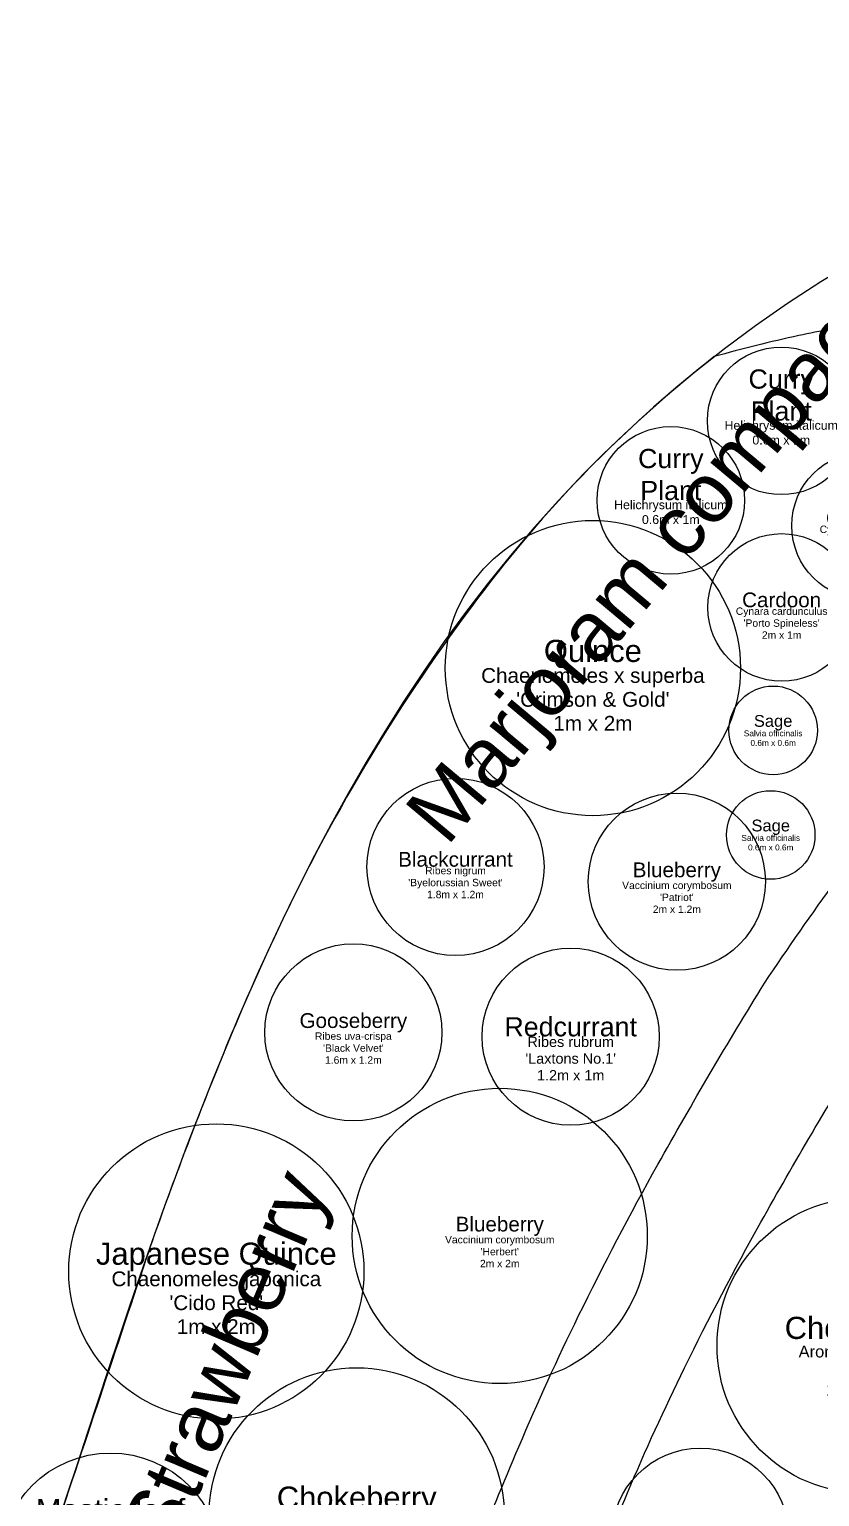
# Model space of a CAD drawing. Header units: metres. Extents: x -13.6 to 49.6, y 0.9 to 36.7.
# Drawn here: x 16.31 to 21.67, y 26.73 to 36.67 of the extents above; entities that cross this region are included whole.
import ezdxf

# ---------------------------------------------------------------- set-up
doc = ezdxf.new("R2010")
doc.units = ezdxf.units.M
for name, color, linetype, lineweight, true_color in [('Beds', 2, 'Continuous', 25, 0xffff00), ('Boundary', 1, 'Continuous', 25, 0xff0000), ('Ground cover', 253, 'Continuous', 25, 0xa0a0a4), ('Plant - Perennial', 3, 'Continuous', 25, 0x00ff00), ('Plant - Shrub', 3, 'Continuous', 25, 0x00ff00)]:
    doc.layers.add(name, color=color, linetype=linetype, lineweight=lineweight, true_color=true_color)
doc.styles.add('textstyle132', font='')
doc.styles.add('textstyle133', font='')
doc.styles.add('textstyle152', font='')
doc.styles.add('textstyle153', font='')
doc.styles.add('textstyle154', font='')
doc.styles.add('textstyle155', font='')
doc.styles.add('textstyle156', font='')
doc.styles.add('textstyle157', font='')
doc.styles.add('textstyle158', font='')
doc.styles.add('textstyle159', font='')
doc.styles.add('textstyle171', font='')
doc.styles.add('textstyle172', font='')
doc.styles.add('textstyle179', font='')
doc.styles.add('textstyle180', font='')
doc.styles.add('textstyle183', font='')
doc.styles.add('textstyle184', font='')
doc.styles.add('textstyle203', font='')
doc.styles.add('textstyle204', font='')
doc.styles.add('textstyle205', font='')
doc.styles.add('textstyle206', font='')
doc.styles.add('textstyle207', font='')
doc.styles.add('textstyle208', font='')
doc.styles.add('textstyle209', font='')
doc.styles.add('textstyle210', font='')
doc.styles.add('textstyle249', font='')
doc.styles.add('textstyle251', font='')
doc.styles.add('textstyle61', font='')
doc.styles.add('textstyle62', font='')
doc.styles.add('textstyle89', font='')
doc.styles.add('textstyle90', font='')
doc.styles.get('textstyle132').set_extended_font_data('Arial')
doc.styles.get('textstyle133').set_extended_font_data('Arial')
doc.styles.get('textstyle152').set_extended_font_data('Arial')
doc.styles.get('textstyle153').set_extended_font_data('Arial')
doc.styles.get('textstyle154').set_extended_font_data('Arial')
doc.styles.get('textstyle155').set_extended_font_data('Arial')
doc.styles.get('textstyle156').set_extended_font_data('Arial')
doc.styles.get('textstyle157').set_extended_font_data('Arial')
doc.styles.get('textstyle158').set_extended_font_data('Arial')
doc.styles.get('textstyle159').set_extended_font_data('Arial')
doc.styles.get('textstyle171').set_extended_font_data('Arial')
doc.styles.get('textstyle172').set_extended_font_data('Arial')
doc.styles.get('textstyle179').set_extended_font_data('Arial')
doc.styles.get('textstyle180').set_extended_font_data('Arial')
doc.styles.get('textstyle183').set_extended_font_data('Arial')
doc.styles.get('textstyle184').set_extended_font_data('Arial')
doc.styles.get('textstyle203').set_extended_font_data('Arial')
doc.styles.get('textstyle204').set_extended_font_data('Arial')
doc.styles.get('textstyle205').set_extended_font_data('Arial')
doc.styles.get('textstyle206').set_extended_font_data('Arial')
doc.styles.get('textstyle207').set_extended_font_data('Arial')
doc.styles.get('textstyle208').set_extended_font_data('Arial')
doc.styles.get('textstyle209').set_extended_font_data('Arial')
doc.styles.get('textstyle210').set_extended_font_data('Arial')
doc.styles.get('textstyle249').set_extended_font_data('Arial')
doc.styles.get('textstyle251').set_extended_font_data('Arial')
doc.styles.get('textstyle61').set_extended_font_data('Arial')
doc.styles.get('textstyle62').set_extended_font_data('Arial')
doc.styles.get('textstyle89').set_extended_font_data('Arial')
doc.styles.get('textstyle90').set_extended_font_data('Arial')

# ---------------------------------------------------------------- blocks, each defined once
blk = doc.blocks.new('Perennial - Helichrysum italicum')
at = {"layer": 'Plant - Perennial'}
blk.add_circle((0, 0), 0.5, dxfattribs=at)
at = {"layer": 'Plant - Perennial', "color": 30, "true_color": 0xff7f00, "insert": (0, -0.0002), "width": 100}
for s, char_height, attachment_point, style in [('Curry\\PPlant', 0.13, 8, 'textstyle90'), ('Helichrysum italicum\\P0.6m x 1m\\P', 0.06, 2, 'textstyle89')]:
    blk.add_mtext(s, dxfattribs=dict(at, char_height=char_height, attachment_point=attachment_point, style=style))
blk = doc.blocks.new('Perennial - Salvia officinalis')
at = {"layer": 'Plant - Perennial'}
blk.add_circle((0, 0), 0.3, dxfattribs=at)
at = {"layer": 'Plant - Perennial', "insert": (0, 0), "line_spacing_factor": 0.971628}
for s, char_height, attachment_point, style in [('\\c32767;Sage', 0.08, 8, 'textstyle133'), ('\\c32767;Salvia officinalis\\P0.6m x 0.6m', 0.04, 2, 'textstyle132')]:
    blk.add_mtext(s, dxfattribs=dict(at, char_height=char_height, attachment_point=attachment_point, style=style))
blk = doc.blocks.new('Shrub - Zanthoxyum schinifolium')
at = {"layer": 'Plant - Shrub'}
blk.add_circle((0, 0), 0.75, dxfattribs=at)
at = {"layer": 'Plant - Shrub', "insert": (0, 0), "line_spacing_factor": 0.971628}
for s, char_height, attachment_point, style in [('\\c32767;Mastic-leaf\\PPrickly Ash', 0.15, 8, 'textstyle210'), ('\\c32767;Zanthoxylum schinifolium\\P2.5m x 1.5m', 0.07, 2, 'textstyle209')]:
    blk.add_mtext(s, dxfattribs=dict(at, char_height=char_height, attachment_point=attachment_point, style=style))
blk = doc.blocks.new("Shrub - Vaccinium corymbosum 'Patriot'")
at = {"layer": 'Plant - Shrub'}
blk.add_circle((0, 0), 0.6, dxfattribs=at)
at = {"layer": 'Plant - Shrub', "insert": (0, 0), "line_spacing_factor": 0.971628}
for s, char_height, attachment_point, style in [('\\c32767;Blueberry', 0.1, 8, 'textstyle208'), ("\\c32767;Vaccinium corymbosum\\P'Patriot'\\P2m x 1.2m", 0.05, 2, 'textstyle207')]:
    blk.add_mtext(s, dxfattribs=dict(at, char_height=char_height, attachment_point=attachment_point, style=style))
blk = doc.blocks.new('Shrub - Chaenomeles japonica')
at = {"layer": 'Plant - Shrub'}
blk.add_circle((0, 0), 1, dxfattribs=at)
at = {"layer": 'Plant - Shrub', "insert": (0, 0), "line_spacing_factor": 0.971628}
for s, char_height, attachment_point, style in [('\\c32767;Japanese Quince', 0.15, 8, 'textstyle157'), ("\\c32767;Chaenomeles japonica\\P'Cido Red'\\P1m x 2m", 0.1, 2, 'textstyle156')]:
    blk.add_mtext(s, dxfattribs=dict(at, char_height=char_height, attachment_point=attachment_point, style=style))
blk = doc.blocks.new("Shrub - Aronia x prunifolia 'Nero'")
at = {"layer": 'Plant - Shrub'}
blk.add_circle((0, 0), 1, dxfattribs=at)
at = {"layer": 'Plant - Shrub', "insert": (0, 0), "line_spacing_factor": 0.971628}
for s, char_height, attachment_point, style in [('\\c32767;Chokeberry', 0.15, 8, 'textstyle155'), ("\\c32767;Aronia x prunifolia\\P'Nero'\\P2m x 2m", 0.08, 2, 'textstyle154')]:
    blk.add_mtext(s, dxfattribs=dict(at, char_height=char_height, attachment_point=attachment_point, style=style))
blk = doc.blocks.new('Shrub - Chaenomeles x superba')
at = {"layer": 'Plant - Shrub'}
blk.add_circle((0, 0), 1, dxfattribs=at)
at = {"layer": 'Plant - Shrub', "insert": (0, 0), "line_spacing_factor": 0.971628}
for s, char_height, attachment_point, style in [('\\c32767;Quince', 0.15, 8, 'textstyle159'), ("\\c32767;Chaenomeles x superba\\P'Crimson & Gold'\\P1m x 2m", 0.1, 2, 'textstyle158')]:
    blk.add_mtext(s, dxfattribs=dict(at, char_height=char_height, attachment_point=attachment_point, style=style))
blk = doc.blocks.new("Shrub - Ribes nigrum 'Byelorussian Sweet'")
at = {"layer": 'Plant - Shrub', "lineweight": -2}
blk.add_circle((0, 0), 0.6, dxfattribs=at)
at = {"layer": 'Plant - Shrub', "insert": (0, 0), "line_spacing_factor": 0.971628}
for s, char_height, attachment_point, style in [('\\c32767;Blackcurrant', 0.1, 8, 'textstyle172'), ("\\c32767;Ribes nigrum\\P'Byelorussian Sweet'\\P1.8m x 1.2m", 0.05, 2, 'textstyle171')]:
    blk.add_mtext(s, dxfattribs=dict(at, char_height=char_height, attachment_point=attachment_point, style=style))
blk = doc.blocks.new("Shrub - Vaccinium corymbosum 'Herbert'")
at = {"layer": 'Plant - Shrub'}
blk.add_circle((0, 0), 1, dxfattribs=at)
at = {"layer": 'Plant - Shrub', "insert": (0, 0), "line_spacing_factor": 0.971628}
for s, char_height, attachment_point, style in [('\\c32767;Blueberry', 0.1, 8, 'textstyle206'), ("\\c32767;Vaccinium corymbosum\\P'Herbert'\\P2m x 2m", 0.05, 2, 'textstyle205')]:
    blk.add_mtext(s, dxfattribs=dict(at, char_height=char_height, attachment_point=attachment_point, style=style))
blk = doc.blocks.new("Shrub - Vaccinium corymbosum 'Goldtraube'")
at = {"layer": 'Plant - Shrub'}
blk.add_circle((0, 0), 0.6, dxfattribs=at)
at = {"layer": 'Plant - Shrub', "insert": (0, 0), "line_spacing_factor": 0.971628}
for s, char_height, attachment_point, style in [('\\c32767;Blueberry', 0.1, 8, 'textstyle204'), ("\\c32767;Vaccinium corymbosum\\P'Goldtraube'\\P1.2m x 1.2m", 0.05, 2, 'textstyle203')]:
    blk.add_mtext(s, dxfattribs=dict(at, char_height=char_height, attachment_point=attachment_point, style=style))
blk = doc.blocks.new("Perennial - Cynara cardunculus 'Porto Spineless'")
at = {"layer": 'Plant - Perennial'}
blk.add_circle((0, 0), 0.5, dxfattribs=at)
at = {"layer": 'Plant - Perennial', "insert": (0, 0), "line_spacing_factor": 0.971628}
for s, char_height, attachment_point, style in [('\\c32767;Cardoon', 0.1, 8, 'textstyle61'), ("\\c32767;Cynara cardunculus\\P'Porto Spineless'^I\\P2m x 1m", 0.05, 2, 'textstyle62')]:
    blk.add_mtext(s, dxfattribs=dict(at, char_height=char_height, attachment_point=attachment_point, style=style))
blk = doc.blocks.new("Shrub - Aronia x prunifolia 'Aron'")
at = {"layer": 'Plant - Shrub'}
blk.add_circle((0, 0), 1, dxfattribs=at)
at = {"layer": 'Plant - Shrub', "insert": (0, 0), "line_spacing_factor": 0.971628}
for s, char_height, attachment_point, style in [('\\c32767;Chokeberry', 0.15, 8, 'textstyle153'), ("\\c32767;Aronia x prunifolia\\P'Aron'\\P1.5m x 2m", 0.08, 2, 'textstyle152')]:
    blk.add_mtext(s, dxfattribs=dict(at, char_height=char_height, attachment_point=attachment_point, style=style))
blk = doc.blocks.new("Shrub - Ribes uva-crispa 'Black Velvet'")
at = {"layer": 'Plant - Shrub'}
blk.add_circle((0, 0), 0.6, dxfattribs=at)
at = {"layer": 'Plant - Shrub', "insert": (0, 0), "line_spacing_factor": 0.971628}
for s, char_height, attachment_point, style in [('\\c32767;Gooseberry', 0.1, 8, 'textstyle184'), ("\\c32767;Ribes uva-crispa\\P'Black Velvet'\\P1.6m x 1.2m", 0.05, 2, 'textstyle183')]:
    blk.add_mtext(s, dxfattribs=dict(at, char_height=char_height, attachment_point=attachment_point, style=style))
blk = doc.blocks.new("Shrub - Ribes rubrum 'Laxtons No.1'")
at = {"layer": 'Plant - Shrub', "lineweight": -2}
blk.add_circle((0, 0), 0.6, dxfattribs=at)
at = {"layer": 'Plant - Shrub', "insert": (0, 0), "line_spacing_factor": 0.971628}
for s, char_height, attachment_point, style in [('\\c32767;Redcurrant', 0.13, 8, 'textstyle180'), ("\\c32767;Ribes rubrum\\P'Laxtons No.1'\\P1.2m x 1m", 0.07, 2, 'textstyle179')]:
    blk.add_mtext(s, dxfattribs=dict(at, char_height=char_height, attachment_point=attachment_point, style=style))

msp = doc.modelspace()

# ---------------------------------------------------------------- linework, layer by layer
at = {"layer": 'Beds', "flags": 128}
for points in [[(21.9635, 34.6756, 0.020476), (21.5263, 34.5993, 0.015401), (20.9538, 34.4565, 0.062139), (19.4475, 32.9456, 0.051383), (18.085, 30.7581, 0.015693), (17.6609, 29.8161, 0.012215), (17.1844, 28.5774, 0.004831), (17.1047, 28.347, 0.000557), (16.4345, 26.3402, -0.009789)], [(19.0308, 25.5906, -0.008273), (19.6292, 27.0723, -0.013964), (20.0345, 27.96, -0.013438), (20.5713, 28.9833, -0.010737), (21.2944, 30.2133, -0.020543), (22.3013, 31.5922, -0.031406)], [(19.7774, 25.3033, -0.008273), (20.3659, 26.7605, -0.013964), (20.7527, 27.6075, -0.013437), (21.2695, 28.5928, -0.010737), (21.9752, 29.7931), (22.8806, 28.2662), (23.5601, 28.0923), (25.8718, 29.4943, 0.016826), (25.9099, 29.4559, 0.009518), (25.9807, 29.3917, -0.036664), (26.251, 29.1188, -0.039862), (26.4584, 28.8327, -0.085684), (26.7202, 28.1711, -0.130442), (26.6949, 27.7, -0.161046), (26.3279, 27.1991, -0.115618), (25.5374, 26.8752, -0.036588), (25.1982, 26.8461, -0.017462), (24.4858, 26.8622, 0.007545), (23.7371, 26.8939, 0.01853), (23.4319, 26.8909, 0.075323), (22.3254, 26.6699, 0.090137)]]:
    msp.add_lwpolyline(points, format="xyb", dxfattribs=at)
at = {"layer": 'Boundary'}
msp.add_open_spline([(28.3497, 36.5388), (19.3942, 36.6738), (16.349, 24.6447), (12.294, 16.774), (7.4059, 9.9202), (5.5496, 8.4781), (3.3364, 5.2572)], degree=3, dxfattribs=at)

# ---------------------------------------------------------------- block references
at = {"layer": 'Plant - Perennial'}
for name, p in [('Perennial - Helichrysum italicum', (21.4072, 34.0216)), ('Perennial - Helichrysum italicum', (20.6591, 33.4831)), ("Perennial - Cynara cardunculus 'Porto Spineless'", (21.9784, 33.3118)), ("Perennial - Cynara cardunculus 'Porto Spineless'", (21.41, 32.7575)), ('Perennial - Salvia officinalis', (21.3525, 31.9248)), ('Perennial - Salvia officinalis', (21.3361, 31.2164))]:
    msp.add_blockref(name, p, dxfattribs=at)
at = {"layer": 'Plant - Shrub'}
for name, p in [('Shrub - Chaenomeles x superba', (20.1311, 32.3469)), ("Shrub - Ribes nigrum 'Byelorussian Sweet'", (19.2, 31)), ("Shrub - Vaccinium corymbosum 'Patriot'", (20.7, 30.9)), ("Shrub - Ribes uva-crispa 'Black Velvet'", (18.5081, 29.8787)), ("Shrub - Ribes rubrum 'Laxtons No.1'", (19.9808, 29.8501)), ("Shrub - Vaccinium corymbosum 'Herbert'", (19.5, 28.5)), ('Shrub - Chaenomeles japonica', (17.5795, 28.2596)), ("Shrub - Aronia x prunifolia 'Aron'", (21.9722, 27.757)), ("Shrub - Aronia x prunifolia 'Nero'", (18.5307, 26.6068)), ("Shrub - Vaccinium corymbosum 'Goldtraube'", (20.8595, 26.4622)), ('Shrub - Zanthoxyum schinifolium', (16.8622, 26.2794))]:
    msp.add_blockref(name, p, dxfattribs=at)

# ---------------------------------------------------------------- texts
at = {"layer": 'Ground cover', "char_height": 0.4, "attachment_point": 5, "line_spacing_factor": 0.971628}
for s, insert, rotation, style in [('Marjoram compact', (20.5221, 32.9948), 50, 'textstyle251'), ('Wild Strawberry', (17.446, 27.0671), 67, 'textstyle249')]:
    msp.add_mtext(s, dxfattribs=dict(at, insert=insert, rotation=rotation, style=style))

doc.saveas('drawing.dxf')
